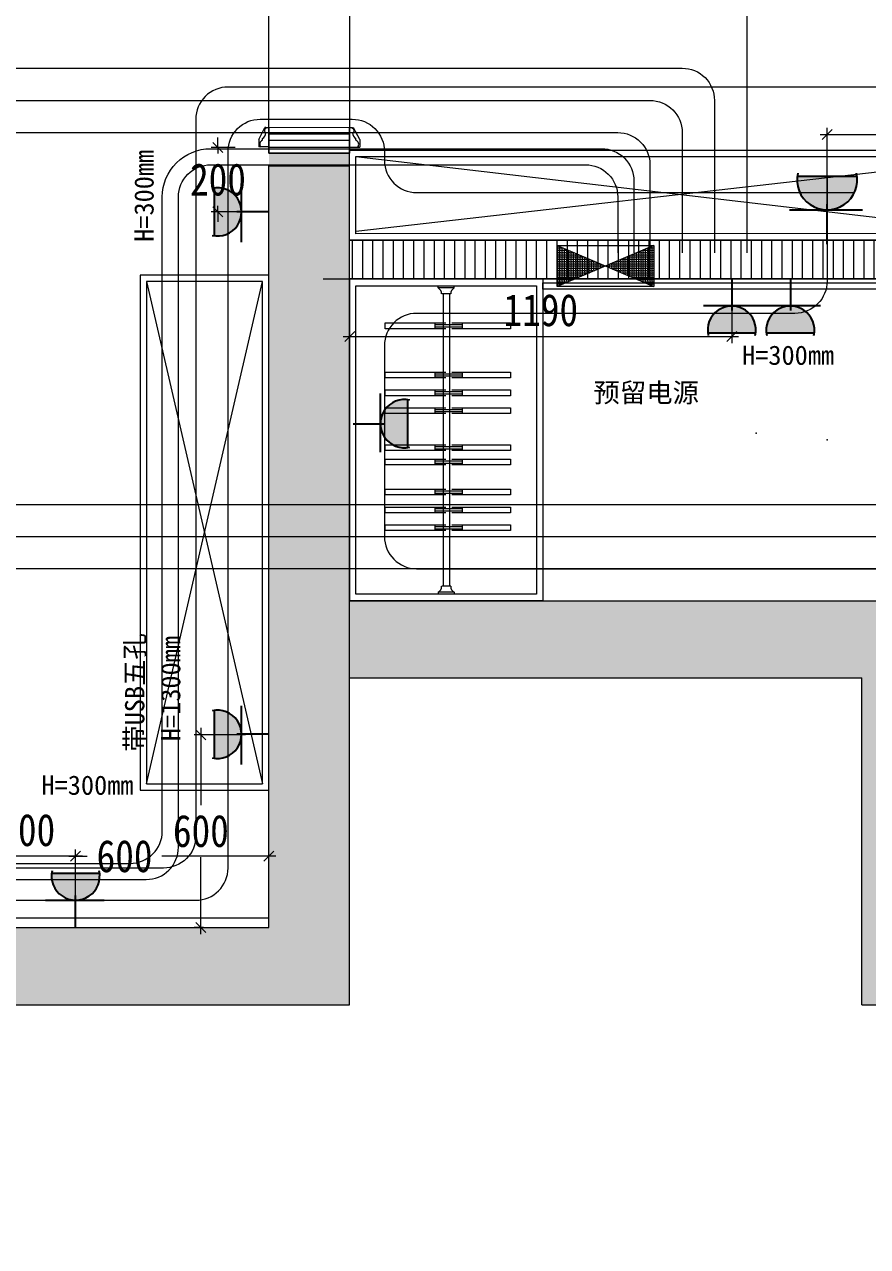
# Model space of a CAD drawing. Header units: millimetres. Extents: x -41640 to 3079702, y -5257903 to 68462.
# Drawn here: x 56664 to 59280, y 9339 to 13134 of the extents above; entities that cross this region are included whole.
import ezdxf

# ---------------------------------------------------------------- set-up
doc = ezdxf.new("R2010")
doc.units = ezdxf.units.MM
doc.header["$LTSCALE"] = 10
doc.linetypes.add('CONTINOUS', pattern=[0])
doc.layers.get('0').update_dxf_attribs({"color": 255})
doc.layers.get('Defpoints').update_dxf_attribs({"color": 255})
for name, color, linetype, lineweight in [('1弱电插座布线图', 6, 'Continuous', 30), ('1强弱电插座尺寸', 5, 'Continuous', 0), ('1强电插座布线图', 1, 'Continuous', 30), ('1强电插座布置图', 1, 'Continuous', 30), ('1给水平面布置图', 4, 'Continuous', 13), ('D-原始弱电箱', 6, 'Continuous', 30), ('浅线', 251, 'CONTINOUS', 0)]:
    doc.layers.add(name, color=color, linetype=linetype, lineweight=lineweight)
doc.layers.add('2323', color=4, linetype='Continuous')
doc.layers.add('LAYER2', color=8, linetype='Continuous')
doc.styles.get("Standard").update_dxf_attribs({"font": ''})
doc.styles.add('夏建东', font='', dxfattribs={"width": 0.85})
doc.styles.get('Standard').set_extended_font_data('SimSun')
doc.styles.get('夏建东').set_extended_font_data('SimSun')
doc.dimstyles.new('g', dxfattribs={"dimtxt": 100, "dimasz": 31, "dimexe": 21, "dimexo": 30, "dimgap": 31, "dimtad": 1, "dimtih": 1, "dimtoh": 1, "dimdec": 0, "dimrnd": 10, "dimdsep": 46, "dimtxsty": '夏建东', "dimblk": 'OBLIQUE', "dimcen": 2.5, "dimdle": 21, "dimclrd": 5, "dimclre": 5, "dimclrt": 5, "dimadec": 0, "dimazin": 0, "dimtfac": 1, "dimtdec": 0, "dimtmove": 2, "dimatfit": 3, "dimldrblk": 'DOT', "dimfxl": 300, "dimlwd": -1, "dimlwe": -1, "dimarcsym": 1})

# ---------------------------------------------------------------- blocks, each defined once
blk = doc.blocks.new('强电插座')
at = {"lineweight": 0}
h = blk.add_hatch(color=12, dxfattribs=at)
h.set_gradient(color1=(216, 3, 3), color2=(230, 5, 5), tint=1, name='CYLINDER')
h.paths.add_polyline_path([(88497.8, 75989.2, 1.129445), (88497.8, 75909.4)])
at = {"layer": '2323', "color": 1}
for p, q in [((88452.6, 75999.6), (88452.6, 75902)), ((88497.8, 75989.2), (88497.8, 75909.4)), ((88407.2, 75949.3), (88460.4, 75949.3))]:
    blk.add_line(p, q, dxfattribs=at)
blk.add_arc((88492.9, 75949.3), 40.2, 77.2553, 282.7447, dxfattribs=at)
at = {"layer": 'LAYER2', "color": 1, "ltscale": 20}
blk.add_line((88456.4, 75966.1), (88456.4, 75966.1), dxfattribs=at)
blk = doc.blocks.new('_Oblique')
at = {"color": 0, "linetype": 'ByBlock', "lineweight": -2}
blk.add_line((-0.5, -0.5), (0.5, 0.5), dxfattribs=at)
blk = doc.blocks.new('*D927')
at = {"layer": '1强弱电插座尺寸', "color": 5, "ltscale": 0.01}
for p, q in [((56822.6, 10359.8), (56822.6, 10571.9)), ((57422.6, 10359.8), (57422.6, 10571.9)), ((56801.6, 10550.9), (56858.2, 10550.9)), ((57443.6, 10550.9), (57090.7, 10550.9))]:
    blk.add_line(p, q, dxfattribs=at)
at = {"layer": 'Defpoints', "color": 0, "linetype": 'ByBlock', "lineweight": 30, "ltscale": 0.01}
for p in [(57422.6, 10550.9), (56822.6, 10329.8), (57422.6, 10329.8)]:
    blk.add_point(p, dxfattribs=at)
at = {"layer": '1强弱电插座尺寸', "color": 5, "linetype": 'ByBlock', "ltscale": 0.01, "xscale": 31, "yscale": 31, "zscale": 31, "rotation": 180}
blk.add_blockref('_Oblique', (56822.6, 10550.9), dxfattribs=at)
at = {"layer": '1强弱电插座尺寸', "color": 5, "linetype": 'ByBlock', "ltscale": 0.01, "xscale": 31, "yscale": 31, "zscale": 31}
blk.add_blockref('_Oblique', (57422.6, 10550.9), dxfattribs=at)
at = {"layer": '1强弱电插座尺寸', "color": 5, "linetype": 'ByBlock', "lineweight": 13, "ltscale": 0.01, "insert": (56974.5, 10550.9), "char_height": 100, "attachment_point": 5, "style": '夏建东'}
blk.add_mtext('600', dxfattribs=at)
blk = doc.blocks.new('_Dot')
at = {"color": 0, "linetype": 'ByBlock', "lineweight": -2}
blk.add_line((-0.5, 0), (-1, 0), dxfattribs=at)
at = {"color": 0, "linetype": 'ByBlock', "const_width": 0.5}
blk.add_lwpolyline([(-0.25, 0, 1), (0.25, 0, 1)], format="xyb", close=True, dxfattribs=at)
blk = doc.blocks.new('*D929')
at = {"layer": '1强弱电插座尺寸', "color": 5, "ltscale": 0.01}
for p, q in [((56522.6, 10376.9), (56522.6, 10571.9)), ((56822.6, 10465.9), (56822.6, 10571.9)), ((56843.6, 10550.9), (56501.6, 10550.9))]:
    blk.add_line(p, q, dxfattribs=at)
at = {"layer": 'Defpoints', "color": 0, "linetype": 'ByBlock', "lineweight": 30, "ltscale": 0.01}
for p in [(56522.6, 10550.9), (56822.6, 10435.9), (56522.6, 10346.9)]:
    blk.add_point(p, dxfattribs=at)
at = {"layer": '1强弱电插座尺寸', "color": 5, "linetype": 'ByBlock', "ltscale": 0.01, "xscale": 31, "yscale": 31, "zscale": 31, "rotation": 180}
blk.add_blockref('_Oblique', (56522.6, 10550.9), dxfattribs=at)
at = {"layer": '1强弱电插座尺寸', "color": 5, "linetype": 'ByBlock', "ltscale": 0.01, "xscale": 31, "yscale": 31, "zscale": 31}
blk.add_blockref('_Oblique', (56822.6, 10550.9), dxfattribs=at)
at = {"layer": '1强弱电插座尺寸', "color": 5, "linetype": 'ByBlock', "lineweight": 13, "ltscale": 0.01, "insert": (56672.6, 10631.9), "char_height": 100, "attachment_point": 5, "style": '夏建东'}
blk.add_mtext('300', dxfattribs=at)
blk = doc.blocks.new('*D940')
at = {"layer": '1强弱电插座尺寸', "color": 5, "ltscale": 0.01}
for p, q in [((57264.4, 12752.3), (57264.4, 12783.3)), ((57317.7, 12752.3), (57243.4, 12752.3)), ((57264.4, 12752.3), (57264.4, 12733.3)), ((57264.4, 12552.3), (57264.4, 12571.3)), ((57367.8, 12552.3), (57243.4, 12552.3)), ((57264.4, 12552.3), (57264.4, 12521.3))]:
    blk.add_line(p, q, dxfattribs=at)
at = {"layer": 'Defpoints', "color": 0, "linetype": 'ByBlock', "lineweight": 30, "ltscale": 0.01}
for p in [(57347.7, 12752.3), (57264.4, 12552.3), (57397.8, 12552.3)]:
    blk.add_point(p, dxfattribs=at)
at = {"layer": '1强弱电插座尺寸', "color": 5, "linetype": 'ByBlock', "ltscale": 0.01, "xscale": 31, "yscale": 31, "zscale": 31}
for p, rotation in [((57264.4, 12752.3), 270), ((57264.4, 12552.3), 90)]:
    blk.add_blockref('_Oblique', p, dxfattribs=dict(at, rotation=rotation))
at = {"layer": '1强弱电插座尺寸', "color": 5, "linetype": 'ByBlock', "lineweight": 13, "ltscale": 0.01, "insert": (57264.4, 12652.3), "char_height": 100, "attachment_point": 5, "style": '夏建东'}
blk.add_mtext('200', dxfattribs=at)
blk = doc.blocks.new('原有弱电箱')
at = {"lineweight": 0, "ltscale": 0.1}
h = blk.add_hatch(dxfattribs=at)
h.set_pattern_fill('ANGLE', color=256)
h.set_pattern_definition([(0, (0, 0), (0, 6.985), [5.08, -1.905]), (90, (0, 0), (-6.985, 4e-16), [5.08, -1.905])])
h.paths.add_polyline_path([(149810.7, -44911.1), (149874.3, -44761.1), (149747, -44761.1)])
h.paths.add_polyline_path([(149874.3, -45061.1), (149810.7, -44911.1), (149747, -45061.1)])
for p, q in [((149747, -44761.1), (149874.3, -45061.1)), ((149747, -45061.1), (149874.3, -44761.1))]:
    blk.add_line(p, q, dxfattribs=at)
blk.add_lwpolyline([(149747, -44761.1), (149874.3, -44761.1), (149874.3, -45061.1), (149747, -45061.1)], close=True, dxfattribs=at)
at = {"layer": 'D-原始弱电箱', "lineweight": -2, "ltscale": 0.01}
blk.add_lwpolyline([(149747, -44761.1), (149874.3, -44761.1), (149874.3, -45061.1), (149747, -45061.1)], close=True, dxfattribs=at)
blk = doc.blocks.new('*D947')
at = {"layer": '1强弱电插座尺寸', "color": 5, "ltscale": 0.01}
for p, q in [((58858.8, 12272.5), (58858.8, 12144.6)), ((57673.8, 12175.8), (57673.8, 12186.6)), ((57652.8, 12165.6), (58879.8, 12165.6))]:
    blk.add_line(p, q, dxfattribs=at)
at = {"layer": 'Defpoints', "color": 0, "linetype": 'ByBlock', "lineweight": 30, "ltscale": 0.01}
for p in [(58858.8, 12302.5), (58858.8, 12165.6), (57673.8, 12145.8)]:
    blk.add_point(p, dxfattribs=at)
at = {"layer": '1强弱电插座尺寸', "color": 5, "linetype": 'ByBlock', "ltscale": 0.01, "xscale": 31, "yscale": 31, "zscale": 31, "rotation": 180}
blk.add_blockref('_Oblique', (57673.8, 12165.6), dxfattribs=at)
at = {"layer": '1强弱电插座尺寸', "color": 5, "linetype": 'ByBlock', "ltscale": 0.01, "xscale": 31, "yscale": 31, "zscale": 31}
blk.add_blockref('_Oblique', (58858.8, 12165.6), dxfattribs=at)
at = {"layer": '1强弱电插座尺寸', "color": 5, "linetype": 'ByBlock', "lineweight": 13, "ltscale": 0.01, "insert": (58266.3, 12246.6), "char_height": 100, "attachment_point": 5, "style": '夏建东'}
blk.add_mtext('1190', dxfattribs=at)
blk = doc.blocks.new('*D949')
at = {"layer": '1强弱电插座尺寸', "color": 5, "ltscale": 0.01}
for p, q in [((57211.4, 10949.4), (57211.4, 10710.1)), ((57350.3, 10928.4), (57190.4, 10928.4)), ((57211.4, 10308.8), (57211.4, 10548.1)), ((57219.1, 10329.8), (57190.4, 10329.8))]:
    blk.add_line(p, q, dxfattribs=at)
at = {"layer": 'Defpoints', "color": 0, "linetype": 'ByBlock', "lineweight": 30, "ltscale": 0.01}
for p in [(57211.4, 10928.4), (57380.3, 10928.4), (57249.1, 10329.8)]:
    blk.add_point(p, dxfattribs=at)
at = {"layer": '1强弱电插座尺寸', "color": 5, "linetype": 'ByBlock', "ltscale": 0.01, "xscale": 31, "yscale": 31, "zscale": 31}
for p, rotation in [((57211.4, 10928.4), 90), ((57211.4, 10329.8), 270)]:
    blk.add_blockref('_Oblique', p, dxfattribs=dict(at, rotation=rotation))
at = {"layer": '1强弱电插座尺寸', "color": 5, "linetype": 'ByBlock', "lineweight": 13, "ltscale": 0.01, "insert": (57211.4, 10629.1), "char_height": 100, "attachment_point": 5, "style": '夏建东'}
blk.add_mtext('600', dxfattribs=at)
blk = doc.blocks.new('*D1042')
at = {"layer": '1强弱电插座尺寸', "color": 5}
for p, q in [((59133.7, 12792.8), (59775.7, 12792.8)), ((59154.7, 12492.8), (59154.7, 12813.8)), ((59754.7, 12494.8), (59754.7, 12813.8))]:
    blk.add_line(p, q, dxfattribs=at)
at = {"layer": 'Defpoints', "color": 0, "linetype": 'Continuous', "lineweight": 30}
for p in [(59754.7, 12792.8), (59154.7, 12452.4), (59754.7, 12464.8)]:
    blk.add_point(p, dxfattribs=at)
at = {"layer": '1强弱电插座尺寸', "color": 5, "linetype": 'Continuous', "xscale": 31, "yscale": 31, "zscale": 31, "rotation": 180}
blk.add_blockref('_Oblique', (59154.7, 12792.8), dxfattribs=at)
at = {"layer": '1强弱电插座尺寸', "color": 5, "linetype": 'Continuous', "xscale": 31, "yscale": 31, "zscale": 31}
blk.add_blockref('_Oblique', (59754.7, 12792.8), dxfattribs=at)
at = {"layer": '1强弱电插座尺寸', "color": 5, "linetype": 'Continuous', "lineweight": 30, "insert": (59454.7, 12873.8), "char_height": 100, "attachment_point": 5, "style": '夏建东'}
blk.add_mtext('600', dxfattribs=at)

msp = doc.modelspace()

# ---------------------------------------------------------------- hatches: boundary and pattern name
at = {"layer": '浅线', "ltscale": 0.5}
h = msp.add_hatch(color=256, dxfattribs=at)
h.dxf.hatch_style = 1
h.paths.add_polyline_path([(64062.6, 17439.8), (64062.6, 17199.8), (65335.6, 17199.8), (65335.6, 10329.8), (59502.6, 10329.8), (59502.6, 11344.8), (57672.6, 11344.8), (57672.6, 11324.8), (57672.6, 11104.8), (59262.6, 11104.8), (59262.6, 10089.8), (65575.6, 10089.8), (65575.6, 17439.8)])
h = msp.add_hatch(dxfattribs=at)
h.set_pattern_fill('ANSI31', color=256, scale=10, angle=135)
h.set_pattern_definition([(180, (-413964.42, -221526.447), (-5e-15, -31.75), [])])
h.paths.add_polyline_path([(52137.6, 13009.8), (52347.6, 13009.8), (52347.6, 12319.8), (52137.6, 12319.8)])
h.paths.add_polyline_path([(59837.7, 13774.8), (59957.7, 13774.8), (59957.6, 13874.8), (59837.6, 13874.8)])
edge = h.paths.add_edge_path()
edge.add_line((52397.6, 7529.8), (52347.6, 7529.8))
edge.add_line((52347.6, 7529.8), (52347.6, 10679.8))
edge.add_line((52347.6, 10679.8), (52227.6, 10679.8))
edge.add_line((52227.6, 10679.8), (52227.6, 10329.8))
h.paths.add_polyline_path([(59837.7, 13774.8), (59957.7, 13774.8), (59957.6, 13874.8), (59837.6, 13874.8)])
h = msp.add_hatch(color=256, dxfattribs=at)
h.dxf.hatch_style = 1
h.paths.add_polyline_path([(53807.6, 8313.9), (53934.9, 8313.9), (53934.9, 8313.9), (53807.6, 8313.9), (53807.6, 7731.5), (53807.6, 7529.8), (53637.6, 7529.8), (53637.6, 7289.8), (54047.6, 7289.8), (54047.6, 10089.8), (57672.6, 10089.8), (57672.6, 12089.8), (57672.6, 12384.8), (57672.6, 12454.8), (57672.6, 12734.8), (57422.6, 12734.8), (57422.6, 10359.8), (57422.6, 10329.8), (53837.6, 10329.8), (53807.6, 10329.8), (53807.6, 10129.8), (53807.6, 9661.7), (53968.3, 9661.7), (53968.3, 9299.8), (53807.6, 9299.8)])
h = msp.add_hatch(dxfattribs=at)
h.set_pattern_fill('ANSI31', color=256, scale=10, angle=45)
h.set_pattern_definition([(90, (-413964.415, -221604.007), (-31.75, 5e-15), [])])
h.paths.add_polyline_path([(57672.6, 12464.8), (59807.6, 12464.8), (59807.6, 12344.8), (57672.6, 12344.8)])

# ---------------------------------------------------------------- linework, layer by layer
at = {"layer": '1弱电插座布线图', "lineweight": 0, "ltscale": 0.1}
for points in [[(52377.6, 15086.6), (52649.8, 15086.6, -0.414214), (52749.8, 14986.6), (52749.8, 13098.6, 0.414214), (52849.8, 12998.6), (58705.1, 12998.6, -0.414214), (58805.1, 12898.6), (58805.1, 12425.1)], [(52377.6, 14986.6), (52649.8, 14986.6), (52649.8, 12998.6, 0.414214), (52749.8, 12898.6), (58605.1, 12898.6, -0.414214), (58705.1, 12798.6), (58705.1, 12425.1)], [(52549.8, 14733.2), (52549.8, 12898.6, 0.414214), (52649.8, 12798.6), (58505.1, 12798.6, -0.414214), (58605.1, 12698.6), (58605.1, 12425.1)], [(54890.7, 9664.8), (54890.7, 10428.9, -0.414214), (54990.7, 10528.9), (56991.7, 10528.9, 0.414214), (57091.7, 10628.9), (57091.7, 12598.6, -0.414214), (57241.7, 12748.6), (58455.1, 12748.6, -0.414214), (58555.1, 12648.6), (58555.1, 12425.1)], [(56522.6, 10478.9), (57041.7, 10478.9, 0.414214), (57141.7, 10578.9), (57141.7, 12598.6, -0.414214), (57241.7, 12698.6), (58405.1, 12698.6, -0.414214), (58505.1, 12598.6), (58505.1, 12425.1)]]:
    msp.add_lwpolyline(points, format="xyb", dxfattribs=at)
msp.add_lwpolyline([(58905.1, 14650.6), (58905.1, 12425.1)], dxfattribs=at)
at = {"layer": '1强电插座布线图', "lineweight": 0, "ltscale": 0.1}
for points in [[(59154.7, 12663.5), (59154.7, 12337.2, -0.414214), (59054.7, 12237.2), (57880.9, 12237.2, 0.414214), (57780.9, 12137.2), (57780.9, 11544, 0.414214), (57880.9, 11444), (59476.2, 11444, -0.414214), (59576.2, 11344), (59576.2, 10505.9, 0.414214), (59676.2, 10405.9), (61046.9, 10405.9, 0.414214), (61146.9, 10505.9), (61146.9, 12642.5, -0.414214), (61246.9, 12742.5), (65144.5, 12742.5, 0.414214), (65244.5, 12842.5), (65244.5, 16771.5), (64711.7, 17102.9), (61028.1, 17102.9), (61028.1, 14692.5, -0.414214), (60928.1, 14592.5), (60690.2, 14592.5)], [(53807.6, 9661.7), (53803.5, 9661.7, -0.414214), (53703.5, 9761.7), (53703.5, 10314.4, -0.414214), (53803.5, 10414.4), (57195.7, 10414.4, 0.414214), (57295.7, 10514.4), (57295.7, 12740.1, -0.414214), (57395.7, 12840.1), (57680.9, 12840.1, -0.414214), (57780.9, 12740.1), (57780.9, 12712.3, 0.414214), (57880.9, 12612.3), (59239.5, 12612.3)]]:
    msp.add_lwpolyline(points, format="xyb", dxfattribs=at)
at = {"layer": '1强电插座布线图', "color": 2, "lineweight": 0, "ltscale": 0.1}
msp.add_lwpolyline([(63219.3, 10372.6), (63219.3, 12840.1, 0.414214), (63119.3, 12940.1), (57295.7, 12940.1, 0.414214), (57195.7, 12840.1), (57195.7, 10614.4, -0.414214), (57095.7, 10514.4), (53603.5, 10514.4)], format="xyb", dxfattribs=at)
at = {"layer": '1给水平面布置图', "color": 1, "lineweight": 0, "ltscale": 0.1}
msp.add_lwpolyline([(50013.6, 16389.5), (50013.6, 11543.6), (64745.6, 11543.6), (64745.6, 11443.6), (49905.6, 11443.6), (49905.6, 13173.6)], dxfattribs=at)
at = {"layer": '1给水平面布置图', "lineweight": 0, "ltscale": 0.1}
msp.add_lwpolyline([(50113.6, 11643.6), (63453.6, 11643.6)], dxfattribs=at)
at = {"layer": '浅线', "ltscale": 0.5}
for p, q in [((57422.6, 12734.7), (57422.6, 13834.8)), ((57672.6, 13834.8), (57672.6, 12734.7)), ((57390.9, 12777.6), (57409.9, 12813.9)), ((57413.4, 12813.9), (57409.9, 12813.9)), ((57413.4, 12811.4), (57413.4, 12813.9)), ((57413.4, 12813.9), (57422.6, 12813.9)), ((57422.6, 12813.9), (57422.6, 12743.9)), ((57422.6, 12813.9), (57422.6, 12813.9)), ((57422.6, 12753.9), (57422.6, 12813.9)), ((57672.6, 12813.8), (57422.6, 12813.9)), ((57422.6, 12812.3), (57422.6, 12812.3)), ((57422.6, 12792.3), (57422.6, 12812.3)), ((57672.6, 12793.8), (57422.6, 12793.9)), ((57672.6, 12813.8), (57672.6, 12743.8)), ((57672.6, 12793.1), (57672.6, 12813.8)), ((57681.8, 12813.8), (57672.6, 12813.8)), ((57672.6, 12813.8), (57672.6, 12813.8)), ((57672.6, 12753.8), (57672.6, 12813.8)), ((57672.6, 12791.5), (57672.6, 12812.3)), ((57672.6, 12812.3), (57672.6, 12812.3)), ((57672.6, 12792.3), (57672.6, 12812.3)), ((57681.8, 12811.4), (57681.8, 12813.8)), ((57681.8, 12813.8), (57685.2, 12813.8)), ((57704.3, 12777.6), (57685.2, 12813.8)), ((57390.9, 12777.6), (57390.9, 12753.9)), ((57402.6, 12753.9), (57390.9, 12753.9)), ((57422.6, 12753.9), (57402.6, 12753.9)), ((57402.7, 12774.8), (57402.7, 12780)), ((57672.6, 12773.8), (57422.6, 12773.9)), ((57672.6, 12753.8), (57692.6, 12753.8)), ((57692.4, 12774.8), (57692.4, 12780)), ((57692.6, 12753.8), (57704.3, 12753.8)), ((57704.3, 12777.6), (57704.3, 12753.8)), ((57672.6, 12734.7), (57422.6, 12734.7)), ((57672.6, 12743.8), (59752.6, 12743.8)), ((57672.6, 12464.8), (57672.6, 12743.8)), ((57692.6, 12723.8), (59732.6, 12725)), ((57692.6, 12492.3), (59732.6, 12725)), ((57692.6, 12483.8), (57692.6, 12723.8)), ((57692.6, 12723.8), (59732.6, 12485.1)), ((57422.6, 10329.8), (57422.6, 12694.8)), ((57422.6, 12694.8), (57672.6, 12694.8)), ((57672.6, 11324.8), (57672.6, 12694.8)), ((57422.6, 10329.8), (57422.6, 12504.8)), ((57422.6, 10329.8), (57422.6, 12504.8)), ((59752.6, 12464.8), (57672.6, 12464.8)), ((59732.6, 12485), (57692.6, 12483.8)), ((57422.6, 12356.1), (57022.6, 12356.1)), ((57022.6, 12356.1), (57022.6, 10756.1)), ((57042.6, 12336.1), (57402.6, 10776.1)), ((57042.6, 10776.1), (57402.6, 12336.1)), ((57402.6, 12336.1), (57042.6, 12336.1)), ((57042.6, 12336.1), (57042.6, 10776.1)), ((57402.6, 10776.1), (57402.6, 12336.1)), ((57422.6, 10756.1), (57422.6, 12356.1)), ((57672.6, 12344.8), (58272.6, 12344.8)), ((57672.6, 11344.8), (57672.6, 12344.8)), ((58272.6, 12344.8), (58272.6, 11344.8)), ((57692.6, 12322.3), (58252.6, 12322.3)), ((57692.6, 11364.8), (57692.6, 12322.3)), ((57947.6, 12316.3), (57947.6, 12322.3)), ((57947.6, 12316.3), (57947.6, 12322.3)), ((57997.6, 12316.3), (57947.6, 12316.3)), ((57997.6, 12316.3), (57947.6, 12316.3)), ((57962.9, 12304.8, 0), (57962.9, 12304.8, 0)), ((57982.9, 12304.8, 0), (57982.9, 12304.8, 0)), ((57997.6, 12316.3), (57997.6, 12322.3)), ((57997.6, 12316.3), (57997.6, 12322.3)), ((58252.6, 12322.3), (58252.6, 11364.8)), ((58272.6, 12332.4), (58272.6, 11344.8)), ((58272.6, 12332.4), (59874.6, 12332.4)), ((58272.6, 12312.4), (58272.6, 12332.4)), ((59874.6, 12312.4), (58272.6, 12312.4)), ((57986.6, 12297.3), (57958.6, 12297.3)), ((57986.6, 12297.3), (57958.6, 12297.3)), ((57962.9, 12297.3, 0), (57962.9, 11389.8, 0)), ((57982.9, 12297.3, 0), (57982.9, 11389.8, 0)), ((57783.6, 12189.4, 0), (57783.6, 12207.2, 0)), ((57783.6, 12207.2, 0), (57972, 12207.2, 0)), ((57972, 12189.4, 0), (57783.6, 12189.4, 0)), ((57938.4, 12189.4, 0), (57938.4, 12207.2, 0)), ((58023.6, 12201.2, 0), (57938.4, 12201.2, 0)), ((58023.6, 12194.2, 0), (57938.4, 12194.2, 0)), ((57990, 12207.2, 0), (58171.7, 12207.2, 0)), ((58171.7, 12189.4, 0), (57990, 12189.4, 0)), ((58023.6, 12189.4, 0), (58023.6, 12207.2, 0)), ((58171.7, 12207.2, 0), (58171.7, 12189.4, 0)), ((57672.6, 10089.8), (57672.6, 12089.8)), ((57783.6, 12036.9, 0), (57783.6, 12054.6, 0)), ((57783.6, 12054.6, 0), (57972, 12054.6, 0)), ((57972, 12036.9, 0), (57783.6, 12036.9, 0)), ((57938.4, 12036.9, 0), (57938.4, 12054.6, 0)), ((58023.6, 12048.7, 0), (57938.4, 12048.7, 0)), ((58023.6, 12041.7, 0), (57938.4, 12041.7, 0)), ((57990, 12054.6, 0), (58171.7, 12054.6, 0)), ((58171.7, 12036.9, 0), (57990, 12036.9, 0)), ((58023.6, 12036.9, 0), (58023.6, 12054.6, 0)), ((58171.7, 12054.6, 0), (58171.7, 12036.9, 0)), ((57783.6, 11981.5, 0), (57783.6, 11999.3, 0)), ((57783.6, 11999.3, 0), (57972, 11999.3, 0)), ((57938.4, 11981.5, 0), (57938.4, 11999.3, 0)), ((57990, 11999.3, 0), (58171.7, 11999.3, 0)), ((58023.6, 11981.5, 0), (58023.6, 11999.3, 0)), ((58171.7, 11999.3, 0), (58171.7, 11981.5, 0)), ((57972, 11981.5, 0), (57783.6, 11981.5, 0)), ((58023.6, 11993.3, 0), (57938.4, 11993.3, 0)), ((58023.6, 11986.3, 0), (57938.4, 11986.3, 0)), ((58171.7, 11981.5, 0), (57990, 11981.5, 0)), ((57783.6, 11926.2, 0), (57783.6, 11943.9, 0)), ((57783.6, 11943.9, 0), (57972, 11943.9, 0)), ((57972, 11926.2, 0), (57783.6, 11926.2, 0)), ((57938.4, 11926.2, 0), (57938.4, 11943.9, 0)), ((58023.6, 11938, 0), (57938.4, 11938, 0)), ((58023.6, 11931, 0), (57938.4, 11931, 0)), ((57990, 11943.9, 0), (58171.7, 11943.9, 0)), ((58171.7, 11926.2, 0), (57990, 11926.2, 0)), ((58023.6, 11926.2, 0), (58023.6, 11943.9, 0)), ((58171.7, 11943.9, 0), (58171.7, 11926.2, 0)), ((57783.6, 11811, 0), (57783.6, 11828.7, 0)), ((57783.6, 11828.7, 0), (57972, 11828.7, 0)), ((57972, 11811, 0), (57783.6, 11811, 0)), ((57938.4, 11811, 0), (57938.4, 11828.7, 0)), ((58023.6, 11822.8, 0), (57938.4, 11822.8, 0)), ((58023.6, 11815.8, 0), (57938.4, 11815.8, 0)), ((57990, 11828.7, 0), (58171.7, 11828.7, 0)), ((58171.7, 11811, 0), (57990, 11811, 0)), ((58023.6, 11811, 0), (58023.6, 11828.7, 0)), ((58171.7, 11828.7, 0), (58171.7, 11811, 0)), ((57783.6, 11766.2, 0), (57783.6, 11783.9, 0)), ((57783.6, 11783.9, 0), (57972, 11783.9, 0)), ((57938.4, 11766.2, 0), (57938.4, 11783.9, 0)), ((58023.6, 11778, 0), (57938.4, 11778, 0)), ((58023.6, 11771, 0), (57938.4, 11771, 0)), ((57990, 11783.9, 0), (58171.7, 11783.9, 0)), ((58023.6, 11766.2, 0), (58023.6, 11783.9, 0)), ((58171.7, 11783.9, 0), (58171.7, 11766.2, 0)), ((57972, 11766.2, 0), (57783.6, 11766.2, 0)), ((58171.7, 11766.2, 0), (57990, 11766.2, 0)), ((57783.6, 11673.3, 0), (57783.6, 11691, 0)), ((57783.6, 11691, 0), (57972, 11691, 0)), ((57938.4, 11673.3, 0), (57938.4, 11691, 0)), ((57990, 11691, 0), (58171.7, 11691, 0)), ((58023.6, 11673.3, 0), (58023.6, 11691, 0)), ((58171.7, 11691, 0), (58171.7, 11673.3, 0)), ((57972, 11673.3, 0), (57783.6, 11673.3, 0)), ((58023.6, 11685.1, 0), (57938.4, 11685.1, 0)), ((58023.6, 11678.1, 0), (57938.4, 11678.1, 0)), ((58171.7, 11673.3, 0), (57990, 11673.3, 0)), ((57783.6, 11617.9, 0), (57783.6, 11635.7, 0)), ((57783.6, 11635.7, 0), (57972, 11635.7, 0)), ((57972, 11617.9, 0), (57783.6, 11617.9, 0)), ((57938.4, 11617.9, 0), (57938.4, 11635.7, 0)), ((58023.6, 11629.7, 0), (57938.4, 11629.7, 0)), ((58023.6, 11622.7, 0), (57938.4, 11622.7, 0)), ((57990, 11635.7, 0), (58171.7, 11635.7, 0)), ((58171.7, 11617.9, 0), (57990, 11617.9, 0)), ((58023.6, 11617.9, 0), (58023.6, 11635.7, 0)), ((58171.7, 11635.7, 0), (58171.7, 11617.9, 0)), ((57783.6, 11562.6, 0), (57783.6, 11580.3, 0)), ((57783.6, 11580.3, 0), (57972, 11580.3, 0)), ((57938.4, 11562.6, 0), (57938.4, 11580.3, 0)), ((57990, 11580.3, 0), (58171.7, 11580.3, 0)), ((58023.6, 11562.6, 0), (58023.6, 11580.3, 0)), ((58171.7, 11580.3, 0), (58171.7, 11562.6, 0)), ((57972, 11562.6, 0), (57783.6, 11562.6, 0)), ((58023.6, 11574.4, 0), (57938.4, 11574.4, 0)), ((58023.6, 11567.4, 0), (57938.4, 11567.4, 0)), ((58171.7, 11562.6, 0), (57990, 11562.6, 0)), ((57986.6, 11389.8), (57958.6, 11389.8)), ((57986.6, 11389.8), (57958.6, 11389.8)), ((58252.6, 11364.8), (57692.6, 11364.8)), ((57997.6, 11370.8), (57947.6, 11370.8)), ((57947.6, 11370.8), (57947.6, 11364.8)), ((57997.6, 11370.8), (57947.6, 11370.8)), ((57947.6, 11370.8), (57947.6, 11364.8)), ((57997.6, 11370.8), (57997.6, 11364.8)), ((57997.6, 11370.8), (57997.6, 11364.8)), ((57672.6, 11344.8), (59502.6, 11344.8)), ((58272.6, 11344.8), (57672.6, 11344.8)), ((57672.6, 11104.8), (59262.6, 11104.8)), ((59262.6, 10089.8), (59262.6, 11104.8)), ((57022.6, 10756.1), (57422.6, 10756.1)), ((57042.6, 10776.1), (57402.6, 10776.1)), ((53455.9, 10359.8), (57422.6, 10359.8)), ((53807.6, 10329.8), (57422.6, 10329.8)), ((54047.6, 10089.8), (57672.6, 10089.8)), ((59262.6, 10089.8), (65575.6, 10089.8))]:
    msp.add_line(p, q, dxfattribs=at)
for points in [[(57422.6, 13874.8), (57672.6, 13874.8), (57672.6, 12734.7), (57422.6, 12734.7)], [(57422.6, 12734.7), (57672.6, 12734.7), (57672.6, 12752.3), (57422.6, 12752.3)], [(57672.6, 12464.8), (59807.6, 12464.8), (59807.6, 12344.8), (57672.6, 12344.8)]]:
    msp.add_lwpolyline(points, close=True, dxfattribs=at)
for points in [[(57590.6, 12344.8), (59874.6, 12344.8), (59874.6, 12722.1)], [(57972.6, 12464.8), (59754.6, 12464.8), (59754.6, 12698.9)], [(59874.6, 12533.5), (59874.6, 12344.8), (57672.6, 12344.8), (57672.6, 11344.8), (59502.6, 11344.8), (59502.6, 10329.8), (61221.5, 10329.8), (61218.3, 12529.8), (60873.3, 12528.3), (60877.6, 12583.6), (59975.4, 12583.6), (59975.4, 12529.8), (59874.7, 12529.8)], [(58272.6, 11344.8), (59502.6, 11344.8), (59502.6, 10929.8)]]:
    msp.add_lwpolyline(points, dxfattribs=at)
for centre, radius, start, end in [((57392.2, 12797.7), 20.6, 300.8264, 0.2911), ((57415.5, 12804.5), 7.22, 106.8779, 247.8398), ((57679.7, 12804.4), 7.22, 292.1602, 73.1221), ((57703, 12797.7), 20.6, 179.7089, 239.1736), ((57408.1, 12761.9), 14, 112.6275, 215.3874), ((57687.1, 12761.9), 14, 324.6126, 67.3725), ((57936.6, 12297.3), 21.9, 0.0527, 60.0844), ((58008.5, 12297.3), 21.9, 119.9156, 179.9473), ((58008.5, 12297.3), 21.9, 119.9156, 179.9473), ((57936.6, 11389.8), 21.9, 299.9156, 359.9473), ((58008.5, 11389.8), 21.9, 180.0527, 240.0844), ((58008.5, 11389.8), 21.9, 180.0527, 240.0844)]:
    msp.add_arc(centre, radius, start, end, dxfattribs=at)
for p in [(58934.6, 11864.8), (59155.2, 11844.8)]:
    msp.add_point(p, dxfattribs=at)

# ---------------------------------------------------------------- block references
at = {"layer": '1强电插座布置图', "color": 1, "linetype": 'ByBlock', "lineweight": 9}
for p, xscale, yscale, zscale, rotation in [((222216, 154123.9), 1.864028126758058, 1.864028126758058, 1.864028126746416, 180), ((236119.3, -193539.4), 2.33003515843302, 2.33003515843302, 2.33003515843302, 90), ((-82712.8, 177138.2), 1.864028126758058, 1.864028126758058, 1.864028126746416, 270), ((-82531, 177138.2), 1.864028126758058, 1.864028126758058, 1.864028126746416, 270), ((222216, 152501.4), 1.864028126758058, 1.864028126758058, 1.864028126746416, 180), ((198394.2, -154463.6), 1.864028126758058, 1.864028126758058, 1.864028126746416, 90)]:
    msp.add_blockref('强电插座', p, dxfattribs=dict(at, xscale=xscale, yscale=yscale, zscale=zscale, rotation=rotation))
at = {"layer": '1强电插座布置图', "color": 1, "linetype": 'ByBlock', "lineweight": 9, "xscale": 1.864028126758058, "yscale": 1.864028126758058, "zscale": 1.864028126746416}
msp.add_blockref('强电插座', (-107110, -129677.1), dxfattribs=at)
at = {"layer": '浅线', "ltscale": 0.5, "rotation": 270}
msp.add_blockref('原有弱电箱', (103377.8, 162195.2), dxfattribs=at)

# ---------------------------------------------------------------- texts
at = {"layer": '1强弱电插座尺寸', "color": 1, "linetype": 'ByBlock', "lineweight": 9, "char_height": 60, "attachment_point": 9}
for s, insert, width, rotation in [('H=300mm', (57065.7, 12745.1), 325.854, 90), ('H=300mm', (59176.5, 12076.3), 325.854, 360), ('{\\fSimSun|b0|i0|c134|p2;预留电源}', (58757, 11954.3), 438.675, 360), ('{\\fSimSun|b0|i0|c134|p2;带}USB{\\fSimSun|b0|i0|c134|p2;五孔}', (57042.6, 11243.7), 438.675, 90), ('H=1300mm', (57148.5, 11235.1), 325.854, 90), ('H=300mm', (57002.4, 10740.9), 325.854, 360)]:
    msp.add_mtext(s, dxfattribs=dict(at, insert=insert, width=width, rotation=rotation))

# ---------------------------------------------------------------- dimensions: what is measured, and where the dimension line sits
at = {"layer": '1强弱电插座尺寸', "linetype": 'Continuous', "lineweight": 30}
dim = msp.add_linear_dim(base=(59754.7, 12792.8), p1=(59154.7, 12452.4), p2=(59754.7, 12464.8), dimstyle='g', override={"dimfxlon": 1}, dxfattribs=at)
dim.commit()
dim.dimension.update_dxf_attribs({"geometry": '*D1042', "text_midpoint": (59454.7, 12873.8)})
at = {"layer": '1强弱电插座尺寸', "color": 4, "linetype": 'ByBlock', "lineweight": 13, "ltscale": 0.01}
for base, p1, p2, picture, middle in [((57264.4, 12552.3), (57347.7, 12752.3), (57397.8, 12552.3), '*D940', (57264.4, 12652.3)), ((57211.4, 10928.4), (57249.1, 10329.8), (57380.3, 10928.4), '*D949', (57211.4, 10629.1))]:
    dim = msp.add_linear_dim(base=base, p1=p1, p2=p2, angle=90, dimstyle='g', dxfattribs=at)
    dim.commit()
    dim.dimension.update_dxf_attribs({"geometry": picture, "text_midpoint": middle})
for base, p1, p2, picture, middle in [((58858.8, 12165.6), (57673.8, 12145.8), (58858.8, 12302.5), '*D947', (58266.3, 12246.6)), ((56522.6, 10550.9), (56822.6, 10435.9), (56522.6, 10346.9), '*D929', (56672.6, 10631.9))]:
    dim = msp.add_linear_dim(base=base, p1=p1, p2=p2, dimstyle='g', dxfattribs=at)
    dim.commit()
    dim.dimension.update_dxf_attribs({"geometry": picture, "text_midpoint": middle})
dim = msp.add_linear_dim(base=(57422.6, 10550.9), p1=(56822.6, 10329.8), p2=(57422.6, 10329.8), dimstyle='g', dxfattribs=at)
dim.commit()
dim.dimension.update_dxf_attribs({"geometry": '*D927', "text_midpoint": (56974.5, 10550.9), "dimtype": 160})

doc.saveas('drawing.dxf')
